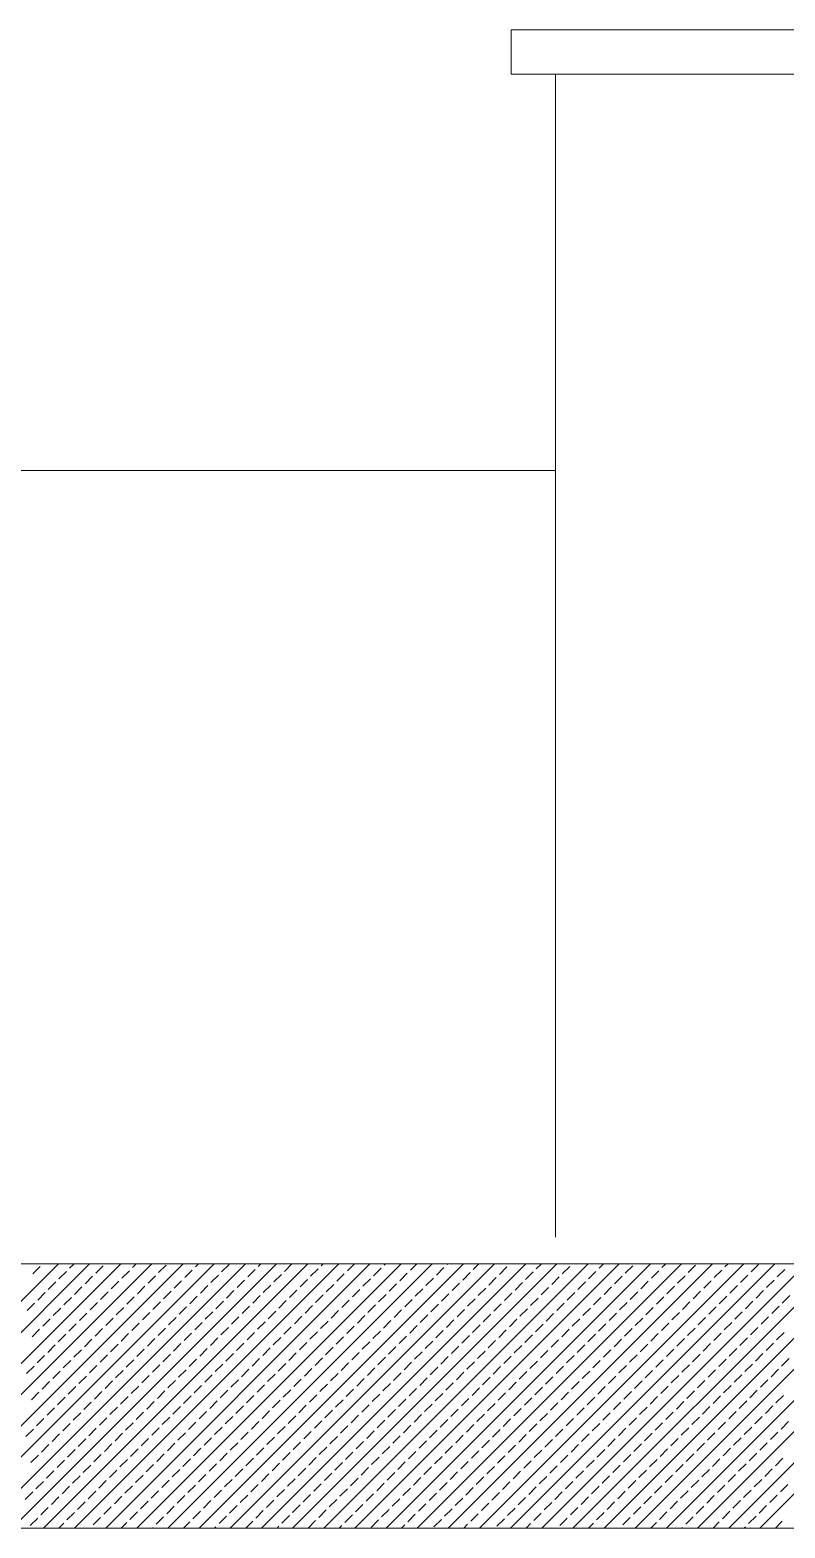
# Model space of a CAD drawing. Header units: millimetres. Extents: x -16104 to 67872, y -88009 to 12107.
# Drawn here: x 44955.4 to 45041.1, y -5663.5 to -5493.5 of the extents above; entities that cross this region are included whole.
import ezdxf

# ---------------------------------------------------------------- set-up
doc = ezdxf.new("R2010")
doc.units = ezdxf.units.MM
doc.layers.add('TARAMA', color=8, linetype='Continuous', lineweight=15)

msp = doc.modelspace()

# ---------------------------------------------------------------- linework, layer by layer
at = {"layer": 'TARAMA'}
for p, q in [((45010.03, -5493.52), (45010.03, -5498.52)), ((45065.03, -5493.52), (45010.03, -5493.52)), ((45065.03, -5498.52), (45010.03, -5498.52)), ((45015.03, -5498.52), (45015.03, -5630.52)), ((45015.03, -5543.52), (44645.03, -5543.52)), ((44625.03, -5633.52), (45689.53, -5633.52)), ((44928.64, -5663.52), (44958.64, -5633.52)), ((44932.17, -5663.52), (44962.17, -5633.52)), ((44935.71, -5663.52), (44965.71, -5633.52)), ((44939.24, -5663.52), (44969.24, -5633.52)), ((44942.78, -5663.52), (44972.78, -5633.52)), ((44946.31, -5663.52), (44976.31, -5633.52)), ((44949.85, -5663.52), (44979.85, -5633.52)), ((44953.39, -5663.52), (44983.39, -5633.52)), ((44956.92, -5663.52), (44986.92, -5633.52)), ((44959.89, -5634.03), (44960.4, -5633.52)), ((44960.46, -5663.52), (44990.46, -5633.52)), ((44962.86, -5634.6), (44963.71, -5633.75)), ((44963.99, -5663.52), (44993.99, -5633.52)), ((44967.03, -5633.96), (44967.47, -5633.52)), ((44967.53, -5663.52), (44997.53, -5633.52)), ((44970, -5634.53), (44970.85, -5633.68)), ((44971.06, -5663.52), (45001.06, -5633.52)), ((44974.17, -5633.89), (44974.54, -5633.52)), ((44974.6, -5663.52), (45004.6, -5633.52)), ((44977.14, -5634.46), (44977.99, -5633.61)), ((44978.13, -5663.52), (45008.13, -5633.52)), ((44981.31, -5633.82), (44981.62, -5633.52)), ((44981.67, -5663.52), (45011.67, -5633.52)), ((44984.28, -5634.39), (44985.13, -5633.54)), ((44985.21, -5663.52), (45015.21, -5633.52)), ((44988.45, -5633.75), (44988.69, -5633.52)), ((44988.74, -5663.52), (45018.74, -5633.52)), ((44991.42, -5634.32), (44992.22, -5633.52)), ((44992.28, -5663.52), (45022.28, -5633.52)), ((44995.6, -5633.68), (44995.76, -5633.52)), ((44995.81, -5663.52), (45025.81, -5633.52)), ((44998.57, -5634.24), (44999.29, -5633.52)), ((44999.35, -5663.52), (45029.35, -5633.52)), ((45002.74, -5633.61), (45002.83, -5633.52)), ((45002.88, -5663.52), (45032.88, -5633.52)), ((45005.71, -5634.17), (45006.36, -5633.52)), ((45006.42, -5663.52), (45036.42, -5633.52)), ((45009.88, -5633.54), (45009.9, -5633.52)), ((45009.95, -5663.52), (45039.95, -5633.52)), ((45012.85, -5634.1), (45013.44, -5633.52)), ((45013.49, -5663.52), (45043.49, -5633.52)), ((45017.03, -5663.52), (45047.03, -5633.52)), ((45019.99, -5634.03), (45020.51, -5633.52)), ((45020.56, -5663.52), (45050.56, -5633.52)), ((45022.96, -5634.6), (45023.81, -5633.75)), ((45024.1, -5663.52), (45054.1, -5633.52)), ((45027.13, -5633.96), (45027.58, -5633.52)), ((45027.63, -5663.52), (45057.63, -5633.52)), ((45030.1, -5634.53), (45030.95, -5633.68)), ((45031.17, -5663.52), (45061.17, -5633.52)), ((45034.27, -5633.89), (45034.65, -5633.52)), ((45034.7, -5663.52), (45064.7, -5633.52)), ((45037.24, -5634.46), (45038.09, -5633.61)), ((45038.24, -5663.52), (45068.24, -5633.52)), ((44955.72, -5634.67), (44956.56, -5633.82)), ((44958.68, -5635.23), (44959.53, -5634.39)), ((44961.65, -5635.8), (44962.5, -5634.95)), ((44965.83, -5635.16), (44966.68, -5634.32)), ((44968.8, -5635.73), (44969.65, -5634.88)), ((44971.77, -5636.29), (44972.61, -5635.45)), ((44972.97, -5635.09), (44973.82, -5634.24)), ((44975.94, -5635.66), (44976.79, -5634.81)), ((44978.91, -5636.22), (44979.76, -5635.38)), ((44980.11, -5635.02), (44980.96, -5634.17)), ((44983.08, -5635.59), (44983.93, -5634.74)), ((44986.05, -5636.15), (44986.9, -5635.31)), ((44987.25, -5634.95), (44988.1, -5634.1)), ((44990.22, -5635.52), (44991.07, -5634.67)), ((44993.19, -5636.08), (44994.04, -5635.23)), ((44994.39, -5634.88), (44995.24, -5634.03)), ((44997.36, -5635.45), (44998.21, -5634.6)), ((45000.33, -5636.01), (45001.18, -5635.16)), ((45001.54, -5634.81), (45002.38, -5633.96)), ((45004.51, -5635.38), (45005.35, -5634.53)), ((45007.48, -5635.94), (45008.32, -5635.09)), ((45008.68, -5634.74), (45009.53, -5633.89)), ((45011.65, -5635.31), (45012.5, -5634.46)), ((45014.62, -5635.87), (45015.47, -5635.02)), ((45015.82, -5634.67), (45016.67, -5633.82)), ((45018.79, -5635.23), (45019.64, -5634.39)), ((45021.76, -5635.8), (45022.61, -5634.95)), ((45025.93, -5635.16), (45026.78, -5634.32)), ((45028.9, -5635.73), (45029.75, -5634.88)), ((45031.87, -5636.29), (45032.72, -5635.45)), ((45033.07, -5635.09), (45033.92, -5634.24)), ((45036.04, -5635.66), (45036.89, -5634.81)), ((45039.01, -5636.22), (45039.86, -5635.38)), ((45040.21, -5635.02), (45041.06, -5634.17)), ((44956.28, -5637.64), (44957.13, -5636.79)), ((44957.48, -5636.44), (44958.33, -5635.59)), ((44960.45, -5637), (44961.3, -5636.15)), ((44963.42, -5637.57), (44964.27, -5636.72)), ((44964.62, -5636.37), (44965.47, -5635.52)), ((44967.59, -5636.93), (44968.44, -5636.08)), ((44970.56, -5637.5), (44971.41, -5636.65)), ((44974.74, -5636.86), (44975.58, -5636.01)), ((44977.71, -5637.43), (44978.55, -5636.58)), ((44980.68, -5637.99), (44981.52, -5637.14)), ((44981.88, -5636.79), (44982.73, -5635.94)), ((44984.85, -5637.36), (44985.7, -5636.51)), ((44987.82, -5637.92), (44988.67, -5637.07)), ((44989.02, -5636.72), (44989.87, -5635.87)), ((44991.99, -5637.28), (44992.84, -5636.44)), ((44994.96, -5637.85), (44995.81, -5637)), ((44996.16, -5636.65), (44997.01, -5635.8)), ((44999.13, -5637.21), (44999.98, -5636.37)), ((45002.1, -5637.78), (45002.95, -5636.93)), ((45003.3, -5636.58), (45004.15, -5635.73)), ((45006.27, -5637.14), (45007.12, -5636.29)), ((45009.24, -5637.71), (45010.09, -5636.86)), ((45010.45, -5636.51), (45011.29, -5635.66)), ((45013.42, -5637.07), (45014.26, -5636.22)), ((45016.38, -5637.64), (45017.23, -5636.79)), ((45017.59, -5636.44), (45018.44, -5635.59)), ((45020.56, -5637), (45021.41, -5636.15)), ((45023.53, -5637.57), (45024.38, -5636.72)), ((45024.73, -5636.37), (45025.58, -5635.52)), ((45027.7, -5636.93), (45028.55, -5636.08)), ((45030.67, -5637.5), (45031.52, -5636.65)), ((45034.84, -5636.86), (45035.69, -5636.01)), ((45037.81, -5637.43), (45038.66, -5636.58)), ((45040.78, -5637.99), (45041.63, -5637.14)), ((44955.08, -5638.84), (44955.93, -5637.99)), ((44958.05, -5639.41), (44958.9, -5638.56)), ((44959.25, -5638.2), (44960.1, -5637.36)), ((44962.22, -5638.77), (44963.07, -5637.92)), ((44965.19, -5639.34), (44966.04, -5638.49)), ((44966.39, -5638.13), (44967.24, -5637.28)), ((44969.36, -5638.7), (44970.21, -5637.85)), ((44972.33, -5639.26), (44973.18, -5638.42)), ((44973.53, -5638.06), (44974.38, -5637.21)), ((44976.5, -5638.63), (44977.35, -5637.78)), ((44979.47, -5639.19), (44980.32, -5638.35)), ((44983.65, -5638.56), (44984.49, -5637.71)), ((44986.62, -5639.12), (44987.46, -5638.27)), ((44989.59, -5639.69), (44990.43, -5638.84)), ((44990.79, -5638.49), (44991.64, -5637.64)), ((44993.76, -5639.05), (44994.61, -5638.2)), ((44996.73, -5639.62), (44997.58, -5638.77)), ((44997.93, -5638.42), (44998.78, -5637.57)), ((45000.9, -5638.98), (45001.75, -5638.13)), ((45003.87, -5639.55), (45004.72, -5638.7)), ((45005.07, -5638.35), (45005.92, -5637.5)), ((45008.04, -5638.91), (45008.89, -5638.06)), ((45011.01, -5639.48), (45011.86, -5638.63)), ((45012.21, -5638.27), (45013.06, -5637.43)), ((45015.18, -5638.84), (45016.03, -5637.99)), ((45018.15, -5639.41), (45019, -5638.56)), ((45019.35, -5638.2), (45020.2, -5637.36)), ((45022.32, -5638.77), (45023.17, -5637.92)), ((45025.29, -5639.34), (45026.14, -5638.49)), ((45026.5, -5638.13), (45027.35, -5637.28)), ((45029.47, -5638.7), (45030.31, -5637.85)), ((45032.44, -5639.26), (45033.28, -5638.42)), ((45033.64, -5638.06), (45034.49, -5637.21)), ((45036.61, -5638.63), (45037.46, -5637.78)), ((45039.58, -5639.19), (45040.43, -5638.35)), ((44956.85, -5640.61), (44957.7, -5639.76)), ((44959.82, -5641.17), (44960.66, -5640.33)), ((44961.02, -5639.97), (44961.87, -5639.12)), ((44963.99, -5640.54), (44964.84, -5639.69)), ((44966.96, -5641.1), (44967.81, -5640.25)), ((44968.16, -5639.9), (44969.01, -5639.05)), ((44971.13, -5640.47), (44971.98, -5639.62)), ((44974.1, -5641.03), (44974.95, -5640.18)), ((44975.3, -5639.83), (44976.15, -5638.98)), ((44978.27, -5640.4), (44979.12, -5639.55)), ((44981.24, -5640.96), (44982.09, -5640.11)), ((44982.44, -5639.76), (44983.29, -5638.91)), ((44985.41, -5640.33), (44986.26, -5639.48)), ((44988.38, -5640.89), (44989.23, -5640.04)), ((44992.56, -5640.25), (44993.4, -5639.41)), ((44995.53, -5640.82), (44996.37, -5639.97)), ((44998.5, -5641.39), (44999.34, -5640.54)), ((44999.7, -5640.18), (45000.55, -5639.34)), ((45002.67, -5640.75), (45003.52, -5639.9)), ((45005.64, -5641.32), (45006.49, -5640.47)), ((45006.84, -5640.11), (45007.69, -5639.26)), ((45009.81, -5640.68), (45010.66, -5639.83)), ((45012.78, -5641.24), (45013.63, -5640.4)), ((45013.98, -5640.04), (45014.83, -5639.19)), ((45016.95, -5640.61), (45017.8, -5639.76)), ((45019.92, -5641.17), (45020.77, -5640.33)), ((45021.12, -5639.97), (45021.97, -5639.12)), ((45024.09, -5640.54), (45024.94, -5639.69)), ((45027.06, -5641.1), (45027.91, -5640.25)), ((45028.26, -5639.9), (45029.11, -5639.05)), ((45031.23, -5640.47), (45032.08, -5639.62)), ((45034.2, -5641.03), (45035.05, -5640.18)), ((45035.41, -5639.83), (45036.25, -5638.98)), ((45038.38, -5640.4), (45039.22, -5639.55)), ((44955.64, -5641.81), (44956.49, -5640.96)), ((44958.61, -5642.38), (44959.46, -5641.53)), ((44961.58, -5642.94), (44962.43, -5642.09)), ((44962.79, -5641.74), (44963.63, -5640.89)), ((44965.76, -5642.31), (44966.6, -5641.46)), ((44968.73, -5642.87), (44969.57, -5642.02)), ((44969.93, -5641.67), (44970.78, -5640.82)), ((44972.9, -5642.23), (44973.75, -5641.39)), ((44975.87, -5642.8), (44976.72, -5641.95)), ((44977.07, -5641.6), (44977.92, -5640.75)), ((44980.04, -5642.16), (44980.89, -5641.32)), ((44983.01, -5642.73), (44983.86, -5641.88)), ((44984.21, -5641.53), (44985.06, -5640.68)), ((44987.18, -5642.09), (44988.03, -5641.24)), ((44990.15, -5642.66), (44991, -5641.81)), ((44991.35, -5641.46), (44992.2, -5640.61)), ((44994.32, -5642.02), (44995.17, -5641.17)), ((44997.29, -5642.59), (44998.14, -5641.74)), ((45001.46, -5641.95), (45002.31, -5641.1)), ((45004.43, -5642.52), (45005.28, -5641.67)), ((45007.4, -5643.08), (45008.25, -5642.23)), ((45008.61, -5641.88), (45009.46, -5641.03)), ((45011.58, -5642.45), (45012.43, -5641.6)), ((45014.55, -5643.01), (45015.39, -5642.16)), ((45015.75, -5641.81), (45016.6, -5640.96)), ((45018.72, -5642.38), (45019.57, -5641.53)), ((45021.69, -5642.94), (45022.54, -5642.09)), ((45022.89, -5641.74), (45023.74, -5640.89)), ((45025.86, -5642.31), (45026.71, -5641.46)), ((45028.83, -5642.87), (45029.68, -5642.02)), ((45030.03, -5641.67), (45030.88, -5640.82)), ((45033, -5642.23), (45033.85, -5641.39)), ((45035.97, -5642.8), (45036.82, -5641.95)), ((45037.17, -5641.6), (45038.02, -5640.75)), ((45040.14, -5642.16), (45040.99, -5641.32)), ((44956.21, -5644.78), (44957.06, -5643.93)), ((44957.41, -5643.58), (44958.26, -5642.73)), ((44960.38, -5644.14), (44961.23, -5643.3)), ((44963.35, -5644.71), (44964.2, -5643.86)), ((44964.55, -5643.51), (44965.4, -5642.66)), ((44967.52, -5644.07), (44968.37, -5643.22)), ((44970.49, -5644.64), (44971.34, -5643.79)), ((44971.7, -5643.44), (44972.54, -5642.59)), ((44974.67, -5644), (44975.51, -5643.15)), ((44977.64, -5644.57), (44978.48, -5643.72)), ((44978.84, -5643.37), (44979.69, -5642.52)), ((44981.81, -5643.93), (44982.66, -5643.08)), ((44984.78, -5644.5), (44985.63, -5643.65)), ((44985.98, -5643.3), (44986.83, -5642.45)), ((44988.95, -5643.86), (44989.8, -5643.01)), ((44991.92, -5644.43), (44992.77, -5643.58)), ((44993.12, -5643.22), (44993.97, -5642.38)), ((44996.09, -5643.79), (44996.94, -5642.94)), ((44999.06, -5644.36), (44999.91, -5643.51)), ((45000.26, -5643.15), (45001.11, -5642.31)), ((45003.23, -5643.72), (45004.08, -5642.87)), ((45006.2, -5644.29), (45007.05, -5643.44)), ((45010.37, -5643.65), (45011.22, -5642.8)), ((45013.34, -5644.21), (45014.19, -5643.37)), ((45016.31, -5644.78), (45017.16, -5643.93)), ((45017.52, -5643.58), (45018.36, -5642.73)), ((45020.49, -5644.14), (45021.33, -5643.3)), ((45023.46, -5644.71), (45024.3, -5643.86)), ((45024.66, -5643.51), (45025.51, -5642.66)), ((45027.63, -5644.07), (45028.48, -5643.22)), ((45030.6, -5644.64), (45031.45, -5643.79)), ((45031.8, -5643.44), (45032.65, -5642.59)), ((45034.77, -5644), (45035.62, -5643.15)), ((45037.74, -5644.57), (45038.59, -5643.72)), ((45038.94, -5643.37), (45039.79, -5642.52)), ((44955.01, -5645.98), (44955.86, -5645.13)), ((44957.98, -5646.55), (44958.83, -5645.7)), ((44959.18, -5645.35), (44960.03, -5644.5)), ((44962.15, -5645.91), (44963, -5645.06)), ((44965.12, -5646.48), (44965.97, -5645.63)), ((44966.32, -5645.28), (44967.17, -5644.43)), ((44969.29, -5645.84), (44970.14, -5644.99)), ((44972.26, -5646.41), (44973.11, -5645.56)), ((44973.46, -5645.2), (44974.31, -5644.36)), ((44976.43, -5645.77), (44977.28, -5644.92)), ((44979.4, -5646.34), (44980.25, -5645.49)), ((44980.61, -5645.13), (44981.45, -5644.29)), ((44983.58, -5645.7), (44984.42, -5644.85)), ((44986.54, -5646.27), (44987.39, -5645.42)), ((44987.75, -5645.06), (44988.6, -5644.21)), ((44990.72, -5645.63), (44991.57, -5644.78)), ((44993.69, -5646.19), (44994.54, -5645.35)), ((44994.89, -5644.99), (44995.74, -5644.14)), ((44997.86, -5645.56), (44998.71, -5644.71)), ((45000.83, -5646.12), (45001.68, -5645.28)), ((45002.03, -5644.92), (45002.88, -5644.07)), ((45005, -5645.49), (45005.85, -5644.64)), ((45007.97, -5646.05), (45008.82, -5645.2)), ((45009.17, -5644.85), (45010.02, -5644)), ((45012.14, -5645.42), (45012.99, -5644.57)), ((45015.11, -5645.98), (45015.96, -5645.13)), ((45018.08, -5646.55), (45018.93, -5645.7)), ((45019.28, -5645.35), (45020.13, -5644.5)), ((45022.25, -5645.91), (45023.1, -5645.06)), ((45025.22, -5646.48), (45026.07, -5645.63)), ((45026.43, -5645.28), (45027.27, -5644.43)), ((45029.4, -5645.84), (45030.24, -5644.99)), ((45032.37, -5646.41), (45033.21, -5645.56)), ((45033.57, -5645.2), (45034.42, -5644.36)), ((45036.54, -5645.77), (45037.39, -5644.92)), ((45039.51, -5646.34), (45040.36, -5645.49)), ((45040.71, -5645.13), (45041.56, -5644.29)), ((44956.78, -5647.75), (44957.62, -5646.9)), ((44960.95, -5647.11), (44961.8, -5646.27)), ((44963.92, -5647.68), (44964.77, -5646.83)), ((44966.89, -5648.25), (44967.74, -5647.4)), ((44968.09, -5647.04), (44968.94, -5646.19)), ((44971.06, -5647.61), (44971.91, -5646.76)), ((44974.03, -5648.17), (44974.88, -5647.33)), ((44975.23, -5646.97), (44976.08, -5646.12)), ((44978.2, -5647.54), (44979.05, -5646.69)), ((44981.17, -5648.1), (44982.02, -5647.26)), ((44982.37, -5646.9), (44983.22, -5646.05)), ((44985.34, -5647.47), (44986.19, -5646.62)), ((44988.31, -5648.03), (44989.16, -5647.18)), ((44989.51, -5646.83), (44990.36, -5645.98)), ((44992.48, -5647.4), (44993.33, -5646.55)), ((44995.45, -5647.96), (44996.3, -5647.11)), ((44996.66, -5646.76), (44997.51, -5645.91)), ((44999.63, -5647.33), (45000.47, -5646.48)), ((45002.6, -5647.89), (45003.44, -5647.04)), ((45003.8, -5646.69), (45004.65, -5645.84)), ((45006.77, -5647.26), (45007.62, -5646.41)), ((45009.74, -5647.82), (45010.59, -5646.97)), ((45010.94, -5646.62), (45011.79, -5645.77)), ((45013.91, -5647.18), (45014.76, -5646.34)), ((45016.88, -5647.75), (45017.73, -5646.9)), ((45021.05, -5647.11), (45021.9, -5646.27)), ((45024.02, -5647.68), (45024.87, -5646.83)), ((45026.99, -5648.25), (45027.84, -5647.4)), ((45028.19, -5647.04), (45029.04, -5646.19)), ((45031.16, -5647.61), (45032.01, -5646.76)), ((45034.13, -5648.17), (45034.98, -5647.33)), ((45035.34, -5646.97), (45036.18, -5646.12)), ((45038.31, -5647.54), (45039.15, -5646.69)), ((44955.57, -5648.95), (44956.42, -5648.1)), ((44958.54, -5649.52), (44959.39, -5648.67)), ((44959.75, -5648.32), (44960.59, -5647.47)), ((44962.72, -5648.88), (44963.56, -5648.03)), ((44965.69, -5649.45), (44966.53, -5648.6)), ((44969.86, -5648.81), (44970.71, -5647.96)), ((44972.83, -5649.38), (44973.68, -5648.53)), ((44975.8, -5649.94), (44976.65, -5649.09)), ((44977, -5648.74), (44977.85, -5647.89)), ((44979.97, -5649.31), (44980.82, -5648.46)), ((44982.94, -5649.87), (44983.79, -5649.02)), ((44984.14, -5648.67), (44984.99, -5647.82)), ((44987.11, -5649.24), (44987.96, -5648.39)), ((44990.08, -5649.8), (44990.93, -5648.95)), ((44991.28, -5648.6), (44992.13, -5647.75)), ((44994.25, -5649.16), (44995.1, -5648.32)), ((44997.22, -5649.73), (44998.07, -5648.88)), ((44998.42, -5648.53), (44999.27, -5647.68)), ((45001.39, -5649.09), (45002.24, -5648.25)), ((45004.36, -5649.66), (45005.21, -5648.81)), ((45005.57, -5648.46), (45006.41, -5647.61)), ((45008.54, -5649.02), (45009.38, -5648.17)), ((45011.51, -5649.59), (45012.35, -5648.74)), ((45012.71, -5648.39), (45013.56, -5647.54)), ((45015.68, -5648.95), (45016.53, -5648.1)), ((45018.65, -5649.52), (45019.5, -5648.67)), ((45019.85, -5648.32), (45020.7, -5647.47)), ((45022.82, -5648.88), (45023.67, -5648.03)), ((45025.79, -5649.45), (45026.64, -5648.6)), ((45029.96, -5648.81), (45030.81, -5647.96)), ((45032.93, -5649.38), (45033.78, -5648.53)), ((45035.9, -5649.94), (45036.75, -5649.09)), ((45037.1, -5648.74), (45037.95, -5647.89)), ((45040.07, -5649.31), (45040.92, -5648.46)), ((44957.34, -5650.72), (44958.19, -5649.87)), ((44960.31, -5651.29), (44961.16, -5650.44)), ((44961.51, -5650.08), (44962.36, -5649.24)), ((44964.48, -5650.65), (44965.33, -5649.8)), ((44967.45, -5651.21), (44968.3, -5650.37)), ((44968.66, -5650.01), (44969.5, -5649.16)), ((44971.63, -5650.58), (44972.47, -5649.73)), ((44974.59, -5651.14), (44975.44, -5650.3)), ((44978.77, -5650.51), (44979.62, -5649.66)), ((44981.74, -5651.07), (44982.59, -5650.22)), ((44984.71, -5651.64), (44985.56, -5650.79)), ((44985.91, -5650.44), (44986.76, -5649.59)), ((44988.88, -5651), (44989.73, -5650.15)), ((44991.85, -5651.57), (44992.7, -5650.72)), ((44993.05, -5650.37), (44993.9, -5649.52)), ((44996.02, -5650.93), (44996.87, -5650.08)), ((44998.99, -5651.5), (44999.84, -5650.65)), ((45000.19, -5650.3), (45001.04, -5649.45)), ((45003.16, -5650.86), (45004.01, -5650.01)), ((45006.13, -5651.43), (45006.98, -5650.58)), ((45007.33, -5650.22), (45008.18, -5649.38)), ((45010.3, -5650.79), (45011.15, -5649.94)), ((45013.27, -5651.36), (45014.12, -5650.51)), ((45014.48, -5650.15), (45015.32, -5649.31)), ((45017.45, -5650.72), (45018.29, -5649.87)), ((45020.42, -5651.29), (45021.26, -5650.44)), ((45021.62, -5650.08), (45022.47, -5649.24)), ((45024.59, -5650.65), (45025.44, -5649.8)), ((45027.56, -5651.21), (45028.41, -5650.37)), ((45028.76, -5650.01), (45029.61, -5649.16)), ((45031.73, -5650.58), (45032.58, -5649.73)), ((45034.7, -5651.14), (45035.55, -5650.3)), ((45038.87, -5650.51), (45039.72, -5649.66)), ((44954.94, -5653.12), (44955.79, -5652.28)), ((44956.14, -5651.92), (44956.99, -5651.07)), ((44959.11, -5652.49), (44959.96, -5651.64)), ((44962.08, -5653.05), (44962.93, -5652.2)), ((44963.28, -5651.85), (44964.13, -5651)), ((44966.25, -5652.42), (44967.1, -5651.57)), ((44969.22, -5652.98), (44970.07, -5652.13)), ((44970.42, -5651.78), (44971.27, -5650.93)), ((44973.39, -5652.35), (44974.24, -5651.5)), ((44976.36, -5652.91), (44977.21, -5652.06)), ((44977.56, -5651.71), (44978.41, -5650.86)), ((44980.53, -5652.28), (44981.38, -5651.43)), ((44983.5, -5652.84), (44984.35, -5651.99)), ((44987.68, -5652.2), (44988.52, -5651.36)), ((44990.65, -5652.77), (44991.49, -5651.92)), ((44993.62, -5653.34), (44994.46, -5652.49)), ((44994.82, -5652.13), (44995.67, -5651.29)), ((44997.79, -5652.7), (44998.64, -5651.85)), ((45000.76, -5653.27), (45001.61, -5652.42)), ((45001.96, -5652.06), (45002.81, -5651.21)), ((45004.93, -5652.63), (45005.78, -5651.78)), ((45007.9, -5653.19), (45008.75, -5652.35)), ((45009.1, -5651.99), (45009.95, -5651.14)), ((45012.07, -5652.56), (45012.92, -5651.71)), ((45015.04, -5653.12), (45015.89, -5652.28)), ((45016.24, -5651.92), (45017.09, -5651.07)), ((45019.21, -5652.49), (45020.06, -5651.64)), ((45022.18, -5653.05), (45023.03, -5652.2)), ((45023.39, -5651.85), (45024.23, -5651)), ((45026.36, -5652.42), (45027.2, -5651.57)), ((45029.32, -5652.98), (45030.17, -5652.13)), ((45030.53, -5651.78), (45031.38, -5650.93)), ((45033.5, -5652.35), (45034.35, -5651.5)), ((45036.47, -5652.91), (45037.32, -5652.06)), ((45037.67, -5651.71), (45038.52, -5650.86)), ((45040.64, -5652.28), (45041.49, -5651.43)), ((44956.71, -5654.89), (44957.55, -5654.04)), ((44957.91, -5653.69), (44958.76, -5652.84)), ((44960.88, -5654.26), (44961.73, -5653.41)), ((44963.85, -5654.82), (44964.7, -5653.97)), ((44965.05, -5653.62), (44965.9, -5652.77)), ((44968.02, -5654.18), (44968.87, -5653.34)), ((44970.99, -5654.75), (44971.84, -5653.9)), ((44972.19, -5653.55), (44973.04, -5652.7)), ((44975.16, -5654.11), (44976.01, -5653.27)), ((44978.13, -5654.68), (44978.98, -5653.83)), ((44979.33, -5653.48), (44980.18, -5652.63)), ((44982.3, -5654.04), (44983.15, -5653.19)), ((44985.27, -5654.61), (44986.12, -5653.76)), ((44986.47, -5653.41), (44987.32, -5652.56)), ((44989.44, -5653.97), (44990.29, -5653.12)), ((44992.41, -5654.54), (44993.26, -5653.69)), ((44996.59, -5653.9), (44997.43, -5653.05)), ((44999.56, -5654.47), (45000.4, -5653.62)), ((45002.53, -5655.03), (45003.37, -5654.18)), ((45003.73, -5653.83), (45004.58, -5652.98)), ((45006.7, -5654.4), (45007.55, -5653.55)), ((45009.67, -5654.96), (45010.52, -5654.11)), ((45010.87, -5653.76), (45011.72, -5652.91)), ((45013.84, -5654.33), (45014.69, -5653.48)), ((45016.81, -5654.89), (45017.66, -5654.04)), ((45018.01, -5653.69), (45018.86, -5652.84)), ((45020.98, -5654.26), (45021.83, -5653.41)), ((45023.95, -5654.82), (45024.8, -5653.97)), ((45025.15, -5653.62), (45026, -5652.77)), ((45028.12, -5654.18), (45028.97, -5653.34)), ((45031.09, -5654.75), (45031.94, -5653.9)), ((45032.29, -5653.55), (45033.14, -5652.7)), ((45035.26, -5654.11), (45036.11, -5653.27)), ((45038.23, -5654.68), (45039.08, -5653.83)), ((45039.44, -5653.48), (45040.29, -5652.63)), ((44955.5, -5656.09), (44956.35, -5655.25)), ((44958.47, -5656.66), (44959.32, -5655.81)), ((44959.67, -5655.46), (44960.52, -5654.61)), ((44962.64, -5656.02), (44963.49, -5655.17)), ((44965.61, -5656.59), (44966.46, -5655.74)), ((44966.82, -5655.39), (44967.67, -5654.54)), ((44969.79, -5655.95), (44970.64, -5655.1)), ((44972.76, -5656.52), (44973.6, -5655.67)), ((44973.96, -5655.32), (44974.81, -5654.47)), ((44976.93, -5655.88), (44977.78, -5655.03)), ((44979.9, -5656.45), (44980.75, -5655.6)), ((44981.1, -5655.25), (44981.95, -5654.4)), ((44984.07, -5655.81), (44984.92, -5654.96)), ((44987.04, -5656.38), (44987.89, -5655.53)), ((44988.24, -5655.17), (44989.09, -5654.33)), ((44991.21, -5655.74), (44992.06, -5654.89)), ((44994.18, -5656.31), (44995.03, -5655.46)), ((44995.38, -5655.1), (44996.23, -5654.26)), ((44998.35, -5655.67), (44999.2, -5654.82)), ((45001.32, -5656.24), (45002.17, -5655.39)), ((45005.5, -5655.6), (45006.34, -5654.75)), ((45008.47, -5656.16), (45009.31, -5655.32)), ((45011.44, -5656.73), (45012.28, -5655.88)), ((45012.64, -5655.53), (45013.49, -5654.68)), ((45015.61, -5656.09), (45016.46, -5655.25)), ((45018.58, -5656.66), (45019.43, -5655.81)), ((45019.78, -5655.46), (45020.63, -5654.61)), ((45022.75, -5656.02), (45023.6, -5655.17)), ((45025.72, -5656.59), (45026.57, -5655.74)), ((45026.92, -5655.39), (45027.77, -5654.54)), ((45029.89, -5655.95), (45030.74, -5655.1)), ((45032.86, -5656.52), (45033.71, -5655.67)), ((45034.06, -5655.32), (45034.91, -5654.47)), ((45037.03, -5655.88), (45037.88, -5655.03)), ((45040, -5656.45), (45040.85, -5655.6)), ((44957.27, -5657.86), (44958.12, -5657.01)), ((44960.24, -5658.43), (44961.09, -5657.58)), ((44961.44, -5657.23), (44962.29, -5656.38)), ((44964.41, -5657.79), (44965.26, -5656.94)), ((44967.38, -5658.36), (44968.23, -5657.51)), ((44968.58, -5657.15), (44969.43, -5656.31)), ((44971.55, -5657.72), (44972.4, -5656.87)), ((44974.52, -5658.29), (44975.37, -5657.44)), ((44975.73, -5657.08), (44976.57, -5656.24)), ((44978.7, -5657.65), (44979.54, -5656.8)), ((44981.67, -5658.22), (44982.51, -5657.37)), ((44982.87, -5657.01), (44983.72, -5656.16)), ((44985.84, -5657.58), (44986.69, -5656.73)), ((44988.81, -5658.14), (44989.66, -5657.3)), ((44990.01, -5656.94), (44990.86, -5656.09)), ((44992.98, -5657.51), (44993.83, -5656.66)), ((44995.95, -5658.07), (44996.8, -5657.23)), ((44997.15, -5656.87), (44998, -5656.02)), ((45000.12, -5657.44), (45000.97, -5656.59)), ((45003.09, -5658), (45003.94, -5657.15)), ((45004.29, -5656.8), (45005.14, -5655.95)), ((45007.26, -5657.37), (45008.11, -5656.52)), ((45010.23, -5657.93), (45011.08, -5657.08)), ((45014.4, -5657.3), (45015.25, -5656.45)), ((45017.37, -5657.86), (45018.22, -5657.01)), ((45020.34, -5658.43), (45021.19, -5657.58)), ((45021.55, -5657.23), (45022.4, -5656.38)), ((45024.52, -5657.79), (45025.37, -5656.94)), ((45027.49, -5658.36), (45028.33, -5657.51)), ((45028.69, -5657.15), (45029.54, -5656.31)), ((45031.66, -5657.72), (45032.51, -5656.87)), ((45034.63, -5658.29), (45035.48, -5657.44)), ((45035.83, -5657.08), (45036.68, -5656.24)), ((45038.8, -5657.65), (45039.65, -5656.8)), ((44956.07, -5659.06), (44956.92, -5658.22)), ((44959.04, -5659.63), (44959.89, -5658.78)), ((44963.21, -5658.99), (44964.06, -5658.14)), ((44966.18, -5659.56), (44967.03, -5658.71)), ((44969.15, -5660.12), (44970, -5659.28)), ((44970.35, -5658.92), (44971.2, -5658.07)), ((44973.32, -5659.49), (44974.17, -5658.64)), ((44976.29, -5660.05), (44977.14, -5659.21)), ((44977.49, -5658.85), (44978.34, -5658)), ((44980.46, -5659.42), (44981.31, -5658.57)), ((44983.43, -5659.98), (44984.28, -5659.13)), ((44984.64, -5658.78), (44985.48, -5657.93)), ((44987.61, -5659.35), (44988.45, -5658.5)), ((44990.58, -5659.91), (44991.42, -5659.06)), ((44991.78, -5658.71), (44992.63, -5657.86)), ((44994.75, -5659.28), (44995.6, -5658.43)), ((44997.72, -5659.84), (44998.57, -5658.99)), ((44998.92, -5658.64), (44999.77, -5657.79)), ((45001.89, -5659.21), (45002.74, -5658.36)), ((45004.86, -5659.77), (45005.71, -5658.92)), ((45006.06, -5658.57), (45006.91, -5657.72)), ((45009.03, -5659.13), (45009.88, -5658.29)), ((45012, -5659.7), (45012.85, -5658.85)), ((45013.2, -5658.5), (45014.05, -5657.65)), ((45016.17, -5659.06), (45017.02, -5658.22)), ((45019.14, -5659.63), (45019.99, -5658.78)), ((45023.31, -5658.99), (45024.16, -5658.14)), ((45026.28, -5659.56), (45027.13, -5658.71)), ((45029.25, -5660.12), (45030.1, -5659.28)), ((45030.46, -5658.92), (45031.3, -5658.07)), ((45033.43, -5659.49), (45034.27, -5658.64)), ((45036.4, -5660.05), (45037.24, -5659.21)), ((45037.6, -5658.85), (45038.45, -5658)), ((45040.57, -5659.42), (45041.42, -5658.57)), ((44954.87, -5660.27), (44955.72, -5659.42)), ((44957.84, -5660.83), (44958.68, -5659.98)), ((44960.81, -5661.4), (44961.65, -5660.55)), ((44962.01, -5660.2), (44962.86, -5659.35)), ((44964.98, -5660.76), (44965.83, -5659.91)), ((44967.95, -5661.33), (44968.8, -5660.48)), ((44972.12, -5660.69), (44972.97, -5659.84)), ((44975.09, -5661.26), (44975.94, -5660.41)), ((44978.06, -5661.82), (44978.91, -5660.97)), ((44979.26, -5660.62), (44980.11, -5659.77)), ((44982.23, -5661.19), (44983.08, -5660.34)), ((44985.2, -5661.75), (44986.05, -5660.9)), ((44986.4, -5660.55), (44987.25, -5659.7)), ((44989.37, -5661.11), (44990.22, -5660.27)), ((44992.34, -5661.68), (44993.19, -5660.83)), ((44993.55, -5660.48), (44994.39, -5659.63)), ((44996.52, -5661.04), (44997.36, -5660.2)), ((44999.49, -5661.61), (45000.33, -5660.76)), ((45000.69, -5660.41), (45001.54, -5659.56)), ((45003.66, -5660.97), (45004.51, -5660.12)), ((45006.63, -5661.54), (45007.48, -5660.69)), ((45007.83, -5660.34), (45008.68, -5659.49)), ((45010.8, -5660.9), (45011.65, -5660.05)), ((45013.77, -5661.47), (45014.62, -5660.62)), ((45014.97, -5660.27), (45015.82, -5659.42)), ((45017.94, -5660.83), (45018.79, -5659.98)), ((45020.91, -5661.4), (45021.76, -5660.55)), ((45022.11, -5660.2), (45022.96, -5659.35)), ((45025.08, -5660.76), (45025.93, -5659.91)), ((45028.05, -5661.33), (45028.9, -5660.48)), ((45032.22, -5660.69), (45033.07, -5659.84)), ((45035.19, -5661.26), (45036.04, -5660.41)), ((45038.16, -5661.82), (45039.01, -5660.97)), ((45039.37, -5660.62), (45040.21, -5659.77)), ((44955.43, -5663.24), (44956.28, -5662.39)), ((44956.63, -5662.03), (44957.48, -5661.19)), ((44959.6, -5662.6), (44960.45, -5661.75)), ((44962.57, -5663.17), (44963.42, -5662.32)), ((44963.78, -5661.96), (44964.62, -5661.11)), ((44966.75, -5662.53), (44967.59, -5661.68)), ((44969.72, -5663.09), (44970.56, -5662.25)), ((44970.92, -5661.89), (44971.77, -5661.04)), ((44973.89, -5662.46), (44974.74, -5661.61)), ((44976.86, -5663.02), (44977.71, -5662.18)), ((44981.03, -5662.39), (44981.88, -5661.54)), ((44984, -5662.95), (44984.85, -5662.1)), ((44986.97, -5663.52), (44987.82, -5662.67)), ((44988.17, -5662.32), (44989.02, -5661.47)), ((44991.14, -5662.88), (44991.99, -5662.03)), ((44994.11, -5663.45), (44994.96, -5662.6)), ((44995.31, -5662.25), (44996.16, -5661.4)), ((44998.28, -5662.81), (44999.13, -5661.96)), ((45001.25, -5663.38), (45002.1, -5662.53)), ((45002.45, -5662.18), (45003.3, -5661.33)), ((45005.42, -5662.74), (45006.27, -5661.89)), ((45008.39, -5663.31), (45009.24, -5662.46)), ((45009.6, -5662.1), (45010.45, -5661.26)), ((45012.57, -5662.67), (45013.42, -5661.82)), ((45015.54, -5663.24), (45016.38, -5662.39)), ((45016.74, -5662.03), (45017.59, -5661.19)), ((45019.71, -5662.6), (45020.56, -5661.75)), ((45022.68, -5663.17), (45023.53, -5662.32)), ((45023.88, -5661.96), (45024.73, -5661.11)), ((45026.85, -5662.53), (45027.7, -5661.68)), ((45029.82, -5663.09), (45030.67, -5662.25)), ((45031.02, -5661.89), (45031.87, -5661.04)), ((45033.99, -5662.46), (45034.84, -5661.61)), ((45036.96, -5663.02), (45037.81, -5662.18)), ((44625.03, -5663.52), (45689.53, -5663.52)), ((44958.69, -5663.52), (44959.25, -5662.95)), ((44965.76, -5663.52), (44966.39, -5662.88)), ((44969.29, -5663.52), (44969.36, -5663.45)), ((44972.83, -5663.52), (44973.53, -5662.81)), ((44976.36, -5663.52), (44976.5, -5663.38)), ((44979.9, -5663.52), (44980.68, -5662.74)), ((44983.44, -5663.52), (44983.65, -5663.31)), ((44990.51, -5663.52), (44990.79, -5663.24)), ((44997.58, -5663.52), (44997.93, -5663.17)), ((45004.65, -5663.52), (45005.07, -5663.09)), ((45011.72, -5663.52), (45012.21, -5663.02)), ((45018.79, -5663.52), (45019.35, -5662.95)), ((45025.86, -5663.52), (45026.5, -5662.88)), ((45029.4, -5663.52), (45029.47, -5663.45)), ((45032.93, -5663.52), (45033.64, -5662.81)), ((45036.47, -5663.52), (45036.61, -5663.38)), ((45040, -5663.52), (45040.78, -5662.74))]:
    msp.add_line(p, q, dxfattribs=at)

doc.saveas('drawing.dxf')
